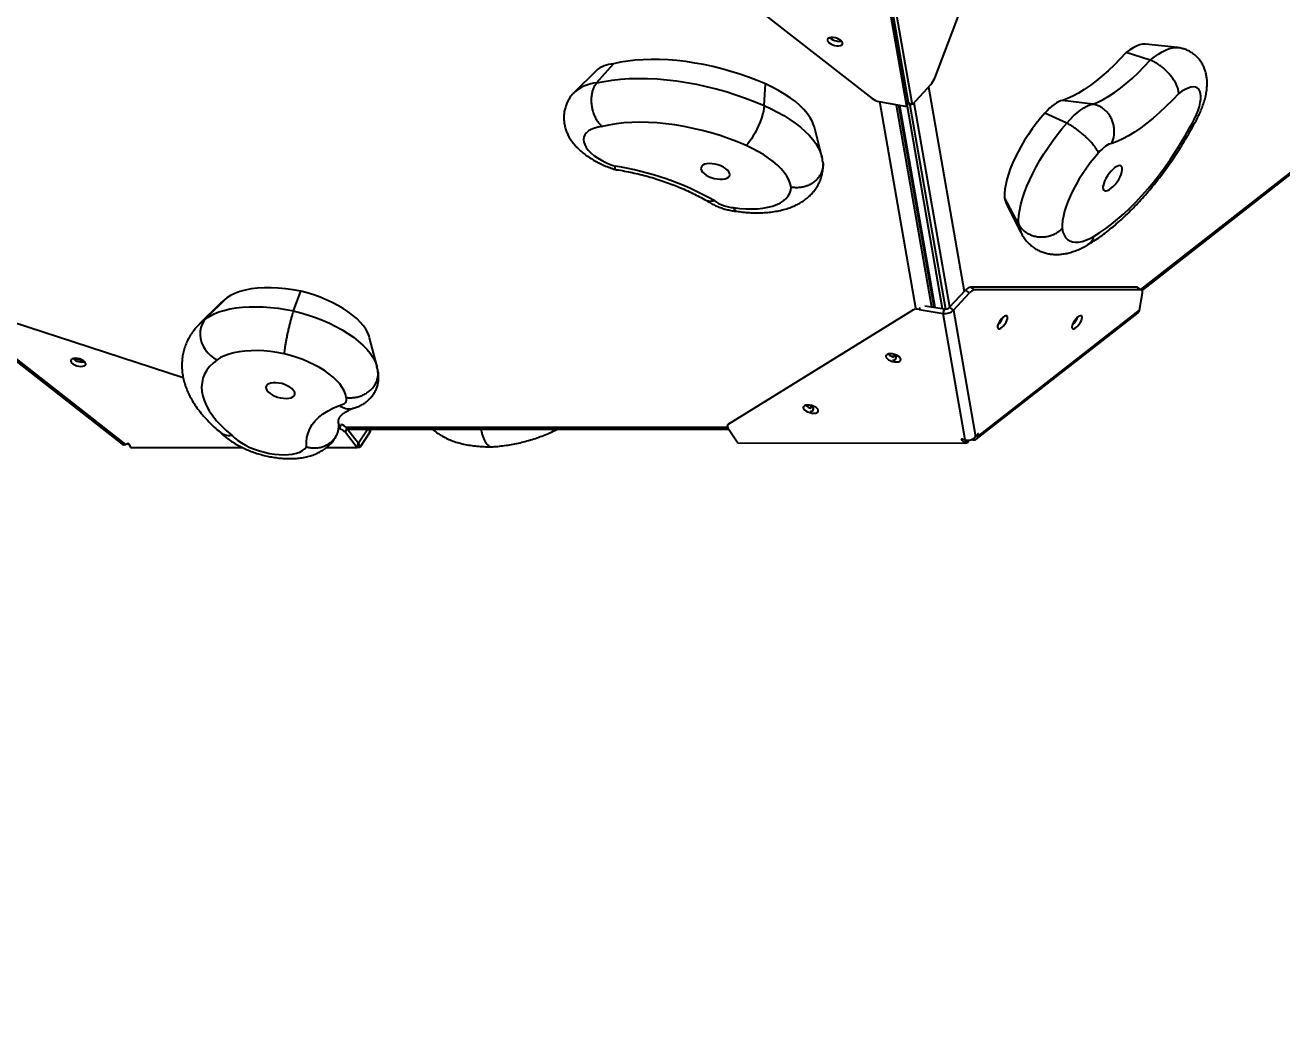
# Model space of a CAD drawing. Header units: millimetres. Extents: x -4720 to 4364, y -4819 to 4363.
# Drawn here: x 963 to 1690, y -916 to -344 of the extents above; entities that cross this region are included whole.
import ezdxf

# ---------------------------------------------------------------- set-up
doc = ezdxf.new("R2010")
doc.units = ezdxf.units.MM
for name, color, linetype in [('DIKOM_ОБЪЕКТ', 7, 'Continuous'), ('DIKOM_РАЗМЕР_ЗОНА', 7, 'Continuous'), ('DIKOM_РАЗМЕР_ОБЪЕКТА', 7, 'Continuous')]:
    doc.layers.add(name, color=color, linetype=linetype)
doc.styles.add('style1', font='arial.ttf', dxfattribs={"width": 0.8})
doc.dimstyles.new('1-50', dxfattribs={"dimtxt": 300, "dimasz": 200, "dimexe": 100, "dimexo": 0, "dimgap": 100, "dimtad": 1, "dimdec": 0, "dimtxsty": 'style1', "dimcen": 0, "dimclrd": 7, "dimclre": 7, "dimadec": 1, "dimazin": 2, "dimtfac": 1, "dimtdec": 0, "dimtmove": 0, "dimatfit": 3, "dimfxl": 0, "dimlwd": 25, "dimlwe": 18, "dimarcsym": 0})

# ---------------------------------------------------------------- blocks, each defined once
blk = doc.blocks.new('*D9')
at = {"layer": 'Defpoints', "color": 0, "transparency": 16777216}
for p in [(-2136.5, 115.24), (2863.5, 115.24), (2863.5, -2539.25)]:
    blk.add_point(p, dxfattribs=at)
at = {"layer": 'DIKOM_РАЗМЕР_ОБЪЕКТА', "color": 7, "lineweight": 18, "transparency": 16777216}
for p, q in [((-2136.5, 115.24), (-2136.5, -2639.25)), ((2863.5, 115.24), (2863.5, -2639.25))]:
    blk.add_line(p, q, dxfattribs=at)
at = {"layer": 'DIKOM_РАЗМЕР_ОБЪЕКТА', "color": 7, "lineweight": 25, "transparency": 16777216}
blk.add_line((-1936.5, -2539.25), (2663.5, -2539.25), dxfattribs=at)
at = {"layer": 'DIKOM_РАЗМЕР_ОБЪЕКТА', "color": 7, "transparency": 16777216}
for points in [[(-1936.5, -2505.92), (-1936.5, -2572.58), (-2136.5, -2539.25)], [(2663.5, -2505.92), (2663.5, -2572.58), (2863.5, -2539.25)]]:
    blk.add_solid(points, dxfattribs=at)
at = {"layer": 'DIKOM_РАЗМЕР_ОБЪЕКТА', "color": 0, "transparency": 16777216, "insert": (363.5, -2286.08), "char_height": 300, "attachment_point": 5, "style": 'style1'}
blk.add_mtext('{\\fArial|b0|i0|c204|p34;5000}', dxfattribs=at)
blk = doc.blocks.new('*D11')
at = {"layer": 'Defpoints', "color": 0, "transparency": 16777216}
for p in [(4363.5, 125.31), (-3636.5, 115.24), (4363.5, -4719.28)]:
    blk.add_point(p, dxfattribs=at)
at = {"layer": 'DIKOM_РАЗМЕР_ЗОНА', "color": 7, "lineweight": 18, "transparency": 16777216}
for p, q in [((4363.5, 125.31), (4363.5, -4819.28)), ((-3636.5, 115.24), (-3636.5, -4819.28))]:
    blk.add_line(p, q, dxfattribs=at)
at = {"layer": 'DIKOM_РАЗМЕР_ЗОНА', "color": 7, "lineweight": 25, "transparency": 16777216}
blk.add_line((-3436.5, -4719.28), (4163.5, -4719.28), dxfattribs=at)
at = {"layer": 'DIKOM_РАЗМЕР_ЗОНА', "color": 7, "transparency": 16777216}
for points in [[(-3436.5, -4685.94), (-3436.5, -4752.61), (-3636.5, -4719.28)], [(4163.5, -4685.94), (4163.5, -4752.61), (4363.5, -4719.28)]]:
    blk.add_solid(points, dxfattribs=at)
at = {"layer": 'DIKOM_РАЗМЕР_ЗОНА', "color": 0, "transparency": 16777216, "insert": (363.5, -4466.1), "char_height": 300, "attachment_point": 5, "style": 'style1'}
blk.add_mtext('8000', dxfattribs=at)

msp = doc.modelspace()

# ---------------------------------------------------------------- linework, layer by layer
at = {"layer": 'DIKOM_ОБЪЕКТ'}
for p, q in [((1489.38, -374.64), (1555.34, -201.35)), ((1316.22, -279.36), (1453.18, -386.45)), ((1473.3, -391.11), (1460.48, -317.62)), ((1474, -388.56), (1461.19, -315.06)), ((1461.28, -315.03), (1474.1, -388.52)), ((1463.56, -316.61), (1476.38, -390.1)), ((1629.97, -356.94), (1611.53, -354.89)), ((1614.2, -364.21), (1600.29, -359.78)), ((1293.33, -370.35), (1280.91, -382.65)), ((1293.66, -377.4), (1303.48, -366.29)), ((1390.69, -390.46), (1391.41, -377.97)), ((1487.07, -378.34), (1476.38, -390.1)), ((1608.76, -496.99), (1762.99, -376.39)), ((1609.45, -497.5), (1762.67, -377.68)), ((1485.87, -379.66), (1506.53, -498.19)), ((1457.11, -388.11), (1473.3, -391.11)), ((1478.37, -507.7), (1457.53, -388.19)), ((1467.11, -389.96), (1487.51, -506.98)), ((1489.09, -507.25), (1468.7, -390.26)), ((1489.64, -507.34), (1469.24, -390.36)), ((1474, -388.56), (1473.3, -391.11)), ((1473.36, -390.87), (1493.79, -508.04)), ((1476.38, -390.1), (1474.1, -388.52)), ((1474.79, -389.01), (1495.59, -508.29)), ((1498.08, -507.22), (1477.45, -388.92)), ((1580.89, -389.69), (1563.3, -387.58)), ((1565.85, -400.74), (1553.15, -394.96)), ((1424.01, -419.91), (1419.7, -402.97)), ((1423.98, -419.81), (1424.01, -419.91)), ((1538.04, -459.32), (1529.85, -443.69)), ((1531.12, -447.88), (1539.54, -464.41)), ((1067.37, -513.83), (1079.43, -501.83)), ((1118.12, -509.35), (1122.28, -497.98)), ((1498.03, -507.27), (1507.26, -497.4)), ((1500.31, -508.85), (1509.55, -498.98)), ((1509.55, -498.98), (1507.26, -497.4)), ((1606.52, -495.64), (1510.05, -495.65)), ((1510.05, -495.65), (1512.33, -497.23)), ((1608.8, -497.22), (1512.33, -497.23)), ((1608.8, -497.22), (1606.52, -495.64)), ((1609.29, -497.36), (1607.01, -495.78)), ((1607.98, -508.84), (1609.65, -498.97)), ((1076.12, -504.62), (1063.71, -516.92)), ((1476.72, -508.84), (1369.97, -575.02)), ((1476.72, -508.84), (1476.91, -508.16)), ((1480.75, -507.42), (1480.45, -508.47)), ((1480.45, -508.47), (1494.33, -510.8)), ((1483.76, -506.35), (1495.04, -508.25)), ((1494.33, -510.8), (1495.04, -508.25)), ((1500.31, -508.85), (1498.03, -507.27)), ((1500.31, -508.85), (1513.09, -582.13)), ((1514.27, -582.12), (1607.98, -508.84)), ((924.89, -513.01), (1018.83, -586.47)), ((927.17, -513.39), (1020.88, -586.67)), ((1054.3, -548.07), (941.94, -511.43)), ((1507.11, -584.07), (1494.33, -510.8)), ((1513.18, -583.88), (1607.12, -510.41)), ((1063.71, -516.92), (1063.8, -516.82)), ((1166.53, -541.8), (1162.22, -524.86)), ((1370.16, -574.35), (1369.97, -575.02)), ((1144.88, -577.61), (1144.28, -577.42)), ((1144.88, -577.61), (1145.58, -575.07)), ((1148.9, -577.1), (1148.2, -579.65)), ((1148.2, -579.65), (1155.08, -588.42)), ((1148.52, -576.7), (1369.42, -576.7)), ((1148.9, -577.1), (1155.79, -585.86)), ((1149.41, -577.74), (1370.07, -577.74)), ((1161.25, -577.74), (1155.83, -585.86)), ((1162.39, -579.65), (1156.54, -588.42)), ((1162.39, -579.65), (1161.87, -577.74)), ((1162.68, -578.4), (1162.5, -577.74)), ((1369.51, -575.14), (1369.33, -575.81)), ((1369.61, -577.06), (1375.47, -585.82)), ((1513.09, -582.13), (1514.08, -580.88)), ((1513.51, -581.59), (1514.27, -582.12)), ((1514.66, -580.88), (1514.27, -582.12)), ((1514.31, -580.63), (1514.66, -580.88)), ((1020.88, -586.67), (1021.83, -586.25)), ((1023.06, -586.65), (1023.75, -588.43)), ((1023.75, -588.43), (1088.48, -588.42)), ((1137.29, -588.42), (1155.08, -588.42)), ((1155.08, -588.42), (1155.79, -585.86)), ((1156.54, -588.42), (1155.08, -588.42)), ((1155.83, -585.86), (1155.79, -585.86)), ((1155.83, -585.86), (1156.54, -588.42)), ((1375.47, -585.82), (1506.8, -585.84)), ((1505.03, -583.6), (1504.9, -584.06)), ((1506.8, -585.84), (1504.9, -584.06)), ((1505.55, -583.66), (1507.11, -584.07)), ((1507.28, -584.09), (1506.8, -585.84)), ((1508.26, -585.84), (1506.8, -585.84)), ((1507.79, -584.14), (1508.26, -585.84)), ((1508.87, -584.24), (1508.26, -585.84)), ((1511.13, -584.07), (1510.64, -583.86)), ((1511.02, -583.68), (1511.13, -584.07))]:
    msp.add_line(p, q, dxfattribs=at)
at = {"layer": 'DIKOM_ОБЪЕКТ', "flags": 128}
for points in [[(1431.8, -351.34), (1430.56, -351.14), (1429.42, -351.14), (1428.46, -351.33), (1427.76, -351.7), (1427.38, -352.2), (1427.34, -352.82), (1427.66, -353.48), (1428.31, -354.15), (1429.23, -354.76), (1430.35, -355.27), (1431.57, -355.64), (1432.81, -355.83), (1433.95, -355.83), (1434.92, -355.64), (1435.62, -355.28), (1436, -354.77), (1436.03, -354.16), (1435.71, -353.49), (1435.07, -352.82), (1434.15, -352.21), (1433.03, -351.7), (1431.8, -351.34)], [(1611.53, -354.89), (1611.13, -354.86), (1609.63, -354.95), (1607.99, -355.34), (1606.21, -356.03), (1604.32, -357), (1602.34, -358.26), (1600.29, -359.78)], [(1391.41, -377.97), (1386.57, -375.93), (1381.61, -374.03), (1376.55, -372.27), (1371.41, -370.66), (1366.22, -369.21), (1360.99, -367.91), (1355.74, -366.79), (1350.51, -365.84), (1345.31, -365.06), (1340.16, -364.46), (1335.09, -364.05), (1330.12, -363.82), (1325.27, -363.77), (1320.55, -363.91), (1316, -364.23), (1311.62, -364.74), (1307.44, -365.43), (1303.48, -366.29)], [(1600.29, -359.78), (1596.8, -363.5), (1593.29, -367.03), (1589.76, -370.35), (1586.25, -373.44), (1582.76, -376.28), (1579.32, -378.87), (1575.93, -381.19), (1572.62, -383.23), (1569.41, -384.98), (1566.29, -386.43), (1563.3, -387.58)], [(1614.2, -364.21), (1616.59, -362.32), (1618.92, -360.7), (1621.19, -359.34), (1623.35, -358.27), (1625.4, -357.51), (1627.32, -357.05), (1629.07, -356.89), (1629.94, -356.94)], [(1580.89, -389.69), (1583.87, -388.5), (1586.98, -386.97), (1590.2, -385.12), (1593.51, -382.96), (1596.9, -380.49), (1600.33, -377.74), (1603.8, -374.72), (1607.28, -371.44), (1610.75, -367.93), (1614.2, -364.21)], [(1293.66, -377.4), (1298.05, -376.47), (1302.68, -375.73), (1307.52, -375.19), (1312.55, -374.85), (1317.76, -374.72), (1323.12, -374.78), (1328.61, -375.05), (1334.21, -375.52), (1339.88, -376.19), (1345.62, -377.06), (1351.39, -378.11), (1357.16, -379.36), (1362.93, -380.79), (1368.65, -382.4), (1374.31, -384.18), (1379.89, -386.12), (1385.35, -388.22), (1390.69, -390.46)], [(1419.7, -402.97), (1419.5, -402.26), (1418.61, -399.94), (1417.34, -397.58), (1415.7, -395.21), (1413.7, -392.84), (1411.36, -390.5), (1408.7, -388.2), (1405.74, -385.96), (1402.51, -383.8), (1399.02, -381.74), (1395.31, -379.79), (1391.41, -377.97)], [(1630.67, -383.51), (1627, -387.4), (1623.3, -391.08), (1619.6, -394.53), (1615.92, -397.75), (1612.26, -400.71), (1608.65, -403.4), (1605.1, -405.8), (1601.63, -407.92), (1598.26, -409.73), (1595, -411.24), (1591.86, -412.42)], [(1636.99, -403.31), (1638.49, -400.77), (1639.82, -398.23), (1640.97, -395.73), (1641.93, -393.3), (1642.67, -390.97), (1643.19, -388.79), (1643.47, -386.79), (1643.52, -384.98), (1643.33, -383.41), (1642.91, -382.1), (1642.27, -381.05), (1641.4, -380.3), (1640.33, -379.85), (1639.07, -379.71), (1637.64, -379.87), (1636.06, -380.34), (1634.36, -381.12), (1632.55, -382.18), (1630.67, -383.51)], [(1390.69, -390.46), (1390.52, -392), (1390.19, -393.76), (1389.7, -395.68), (1389.06, -397.74), (1388.3, -399.86), (1387.42, -402.01), (1386.46, -404.14), (1385.42, -406.18), (1384.35, -408.09), (1383.26, -409.82), (1382.18, -411.34), (1381.14, -412.6), (1380.15, -413.58)], [(1390.69, -390.46), (1394.66, -392.3), (1398.46, -394.25), (1402.08, -396.3), (1405.49, -398.45), (1408.67, -400.67), (1411.6, -402.96), (1414.27, -405.3), (1416.65, -407.67), (1418.74, -410.07), (1420.52, -412.47), (1421.99, -414.87), (1423.12, -417.25), (1423.93, -419.6), (1423.98, -419.81)], [(1563.3, -387.58), (1562.25, -387.8), (1561.09, -388.24), (1559.85, -388.9), (1558.55, -389.77), (1557.21, -390.82), (1555.84, -392.06), (1554.49, -393.44), (1553.15, -394.96)], [(1565.85, -400.74), (1567.82, -398.52), (1569.82, -396.49), (1571.83, -394.67), (1573.81, -393.11), (1575.73, -391.81), (1577.57, -390.79), (1579.3, -390.09), (1580.89, -389.69)], [(1380.15, -413.58), (1375.29, -411.54), (1370.29, -409.65), (1365.19, -407.9), (1360.02, -406.32), (1354.78, -404.9), (1349.52, -403.66), (1344.25, -402.6), (1339, -401.72), (1333.8, -401.04), (1328.67, -400.55), (1323.64, -400.25), (1318.73, -400.15), (1313.96, -400.25), (1309.35, -400.55), (1304.94, -401.04), (1300.74, -401.73), (1296.76, -402.6)], [(1553.15, -394.96), (1550.66, -397.85), (1548.22, -400.88), (1545.87, -404.03), (1543.61, -407.26), (1541.48, -410.57), (1539.48, -413.91), (1537.64, -417.27), (1535.96, -420.61), (1534.46, -423.91), (1533.16, -427.14), (1532.06, -430.27), (1531.17, -433.29), (1530.5, -436.16), (1530.06, -438.87), (1529.84, -441.38), (1529.85, -443.69)], [(1296.76, -402.6), (1294.45, -402.98), (1292.36, -403.54), (1290.53, -404.28), (1289, -405.17), (1287.77, -406.22), (1286.87, -407.4), (1286.32, -408.7), (1286.11, -410.1), (1286.26, -411.58), (1286.76, -413.1), (1287.61, -414.67), (1288.79, -416.24), (1290.28, -417.79), (1292.06, -419.31), (1294.11, -420.77), (1296.39, -422.15), (1298.88, -423.42), (1301.53, -424.58), (1304.3, -425.59)], [(1538.04, -459.32), (1538, -456.73), (1538.2, -453.92), (1538.65, -450.9), (1539.34, -447.7), (1540.26, -444.33), (1541.42, -440.83), (1542.79, -437.22), (1544.38, -433.52), (1546.16, -429.76), (1548.13, -425.96), (1550.28, -422.17), (1552.58, -418.39), (1555.02, -414.66), (1557.59, -411), (1560.26, -407.45), (1563.02, -404.02), (1565.85, -400.74)], [(1581.69, -466.1), (1585, -464.06), (1588.39, -461.73), (1591.83, -459.13), (1595.32, -456.28), (1598.84, -453.18), (1602.36, -449.85), (1605.87, -446.31), (1609.37, -442.57), (1612.81, -438.66), (1616.2, -434.58), (1619.52, -430.37), (1622.75, -426.03), (1625.87, -421.6), (1628.86, -417.09), (1631.73, -412.52), (1634.44, -407.92), (1636.99, -403.31)], [(1406.2, -437.72), (1405.73, -435.65), (1404.9, -433.54), (1403.74, -431.39), (1402.24, -429.24), (1400.42, -427.09), (1398.29, -424.96), (1395.87, -422.88), (1393.18, -420.84), (1390.24, -418.88), (1387.07, -417.01), (1383.7, -415.24), (1380.15, -413.58)], [(1591.86, -412.42), (1591.08, -412.55), (1590.22, -412.86), (1589.29, -413.34), (1588.31, -413.98), (1587.29, -414.78), (1586.26, -415.72), (1585.23, -416.77), (1584.23, -417.93)], [(1584.23, -417.93), (1581.83, -420.7), (1579.5, -423.61), (1577.25, -426.63), (1575.11, -429.75), (1573.1, -432.93), (1571.23, -436.14), (1569.52, -439.35), (1567.99, -442.54), (1566.65, -445.67), (1565.51, -448.72), (1564.58, -451.65), (1563.88, -454.45), (1563.41, -457.08), (1563.17, -459.51), (1563.17, -461.74)], [(1354.02, -427.15), (1354.32, -428.04), (1354.94, -428.96), (1355.86, -429.86), (1357.06, -430.71), (1358.47, -431.48), (1360.04, -432.13), (1361.71, -432.64), (1363.41, -432.98), (1365.06, -433.15), (1366.6, -433.13), (1367.98, -432.92), (1369.12, -432.54), (1369.99, -432), (1370.54, -431.32), (1370.77, -430.54), (1370.64, -429.67), (1370.19, -428.76), (1369.41, -427.84), (1368.34, -426.96), (1367.03, -426.15), (1365.53, -425.43), (1363.9, -424.85), (1362.21, -424.42), (1360.53, -424.17), (1358.92, -424.09), (1357.46, -424.21), (1356.19, -424.5), (1355.18, -424.96), (1354.47, -425.58), (1354.08, -426.31), (1354.02, -427.15)], [(1597.99, -426.74), (1597.75, -425.97), (1597.29, -425.47), (1596.63, -425.26), (1595.79, -425.35), (1594.82, -425.74), (1593.75, -426.41), (1592.63, -427.33), (1591.5, -428.47), (1590.4, -429.78), (1589.39, -431.2), (1588.5, -432.68), (1587.78, -434.15), (1587.24, -435.57), (1586.92, -436.86), (1586.82, -437.97), (1586.95, -438.87), (1587.31, -439.5), (1587.87, -439.86), (1588.62, -439.92), (1589.53, -439.67), (1590.56, -439.14), (1591.66, -438.34), (1592.79, -437.31), (1593.91, -436.08), (1594.97, -434.71), (1595.92, -433.25), (1596.73, -431.76), (1597.37, -430.31), (1597.8, -428.96), (1598.01, -427.75), (1597.99, -426.74)], [(1372.98, -449.57), (1376.59, -450.01), (1380.13, -450.26), (1383.55, -450.33), (1386.83, -450.2), (1389.93, -449.88), (1392.83, -449.37), (1395.51, -448.69), (1397.92, -447.82), (1400.06, -446.79), (1401.91, -445.61), (1403.44, -444.27), (1404.64, -442.8), (1405.51, -441.21), (1406.03, -439.51), (1406.2, -437.72)], [(1563.17, -461.74), (1563.6, -463.71), (1564.27, -465.41), (1565.16, -466.83), (1566.27, -467.97), (1567.6, -468.81), (1569.12, -469.34), (1570.83, -469.57), (1572.72, -469.49), (1574.76, -469.09), (1576.95, -468.39), (1579.26, -467.39), (1581.69, -466.1)], [(1079.43, -501.83), (1077.12, -503.68), (1076.12, -504.62)], [(1122.28, -497.98), (1117.9, -497.17), (1113.56, -496.57), (1109.3, -496.16), (1105.14, -495.97), (1101.12, -495.99), (1097.28, -496.22), (1093.64, -496.67), (1090.23, -497.31), (1087.08, -498.16), (1084.22, -499.2), (1081.66, -500.43), (1079.43, -501.83)], [(1162.22, -524.86), (1162, -524.08), (1161.19, -522.05), (1160.05, -519.98), (1158.58, -517.91), (1156.81, -515.84), (1154.73, -513.8), (1152.37, -511.79), (1149.76, -509.84), (1146.9, -507.96), (1143.82, -506.17), (1140.55, -504.48), (1137.11, -502.9), (1133.54, -501.46), (1129.85, -500.15), (1126.09, -498.99), (1122.28, -497.98)], [(1609.65, -498.97), (1609.69, -498.59), (1609.69, -498.24), (1609.65, -497.94), (1609.56, -497.68), (1609.43, -497.48), (1609.26, -497.34), (1609.04, -497.25), (1608.8, -497.22)], [(1067.37, -513.83), (1069.61, -512.39), (1072.14, -511.11), (1074.93, -509.98), (1077.99, -509.03), (1081.29, -508.24), (1084.8, -507.64), (1088.51, -507.21), (1092.4, -506.97), (1096.45, -506.91), (1100.62, -507.03), (1104.9, -507.34), (1109.26, -507.83), (1113.68, -508.51), (1118.12, -509.35)], [(1118.12, -509.35), (1122.44, -510.47), (1126.72, -511.76), (1130.91, -513.21), (1135, -514.8), (1138.94, -516.54), (1142.72, -518.41), (1146.31, -520.39), (1149.68, -522.47), (1152.8, -524.63), (1155.66, -526.87), (1158.23, -529.15), (1160.5, -531.48), (1162.45, -533.82), (1164.06, -536.17), (1165.33, -538.5), (1166.24, -540.81), (1166.51, -541.74)], [(1063.8, -516.82), (1064.83, -515.87), (1067.37, -513.83)], [(1067.37, -513.83), (1066.13, -515.32), (1065.15, -517.05), (1064.47, -518.97), (1064.11, -521.04), (1064.06, -523.19), (1064.34, -525.39), (1064.93, -527.58), (1065.83, -529.71), (1067, -531.72), (1068.43, -533.57), (1070.07, -535.2), (1071.89, -536.59), (1073.85, -537.7)], [(1525.91, -519.42), (1526.29, -519.73), (1526.87, -519.73), (1527.59, -519.42), (1528.4, -518.84), (1529.23, -518.01), (1530.01, -517.02), (1530.69, -515.95), (1531.21, -514.87), (1531.52, -513.88), (1531.6, -513.05), (1531.44, -512.46), (1531.06, -512.15), (1530.48, -512.15), (1529.76, -512.46), (1528.95, -513.04), (1528.12, -513.86), (1527.34, -514.86), (1526.66, -515.93), (1526.14, -517.01), (1525.83, -518), (1525.75, -518.83), (1525.91, -519.42)], [(1528.29, -514.59), (1528.68, -513.7), (1528.88, -513.11)], [(1569.02, -519.42), (1569.4, -519.72), (1569.97, -519.73), (1570.7, -519.42), (1571.5, -518.83), (1572.34, -518.01), (1573.12, -517.02), (1573.8, -515.94), (1574.32, -514.86), (1574.63, -513.87), (1574.7, -513.05), (1574.55, -512.46), (1574.17, -512.15), (1573.59, -512.15), (1572.87, -512.45), (1572.06, -513.04), (1571.23, -513.86), (1570.44, -514.85), (1569.77, -515.93), (1569.25, -517.01), (1568.94, -518), (1568.86, -518.82), (1569.02, -519.42)], [(1571.39, -514.59), (1571.79, -513.7), (1571.99, -513.1)], [(989.35, -537.55), (989.11, -538.1), (989.22, -538.74), (989.67, -539.41), (990.44, -540.07), (991.44, -540.64), (992.62, -541.1), (993.86, -541.4), (995.07, -541.51), (996.15, -541.44), (997.02, -541.18), (997.6, -540.75), (997.84, -540.19), (997.73, -539.55), (997.28, -538.88), (996.52, -538.23), (995.51, -537.65), (994.33, -537.2), (993.09, -536.9), (991.88, -536.78), (990.8, -536.86), (989.93, -537.12), (989.35, -537.55)], [(1073.85, -537.7), (1071.54, -539.56), (1069.56, -541.57), (1067.92, -543.72), (1066.64, -545.99), (1065.72, -548.37), (1065.15, -550.86), (1064.95, -553.43), (1065.12, -556.09), (1065.65, -558.81), (1066.54, -561.58), (1067.79, -564.39), (1069.39, -567.23), (1071.34, -570.08), (1073.62, -572.93), (1076.22, -575.76), (1079.14, -578.57), (1082.35, -581.33)], [(1112.74, -534.16), (1108.76, -533.43), (1104.82, -532.89), (1100.95, -532.53), (1097.18, -532.36), (1093.53, -532.38), (1090.04, -532.6), (1086.74, -533), (1083.65, -533.59), (1080.79, -534.36), (1078.19, -535.31), (1075.87, -536.43), (1073.85, -537.7)], [(1148.69, -559.45), (1148.25, -557.54), (1147.46, -555.59), (1146.33, -553.61), (1144.87, -551.62), (1143.09, -549.64), (1141.02, -547.69), (1138.66, -545.79), (1136.05, -543.95), (1133.19, -542.19), (1130.13, -540.53), (1126.89, -538.98), (1123.5, -537.55), (1119.99, -536.27), (1116.39, -535.14), (1112.74, -534.16)], [(1469.66, -536.83), (1469.14, -536.16), (1468.32, -535.52), (1467.27, -534.96), (1466.08, -534.53), (1464.83, -534.27), (1463.64, -534.19), (1462.59, -534.3), (1461.78, -534.6), (1461.27, -535.06), (1461.09, -535.63), (1461.27, -536.28), (1461.79, -536.96), (1462.61, -537.6), (1463.66, -538.15), (1464.85, -538.58), (1466.1, -538.84), (1467.29, -538.92), (1468.34, -538.81), (1469.15, -538.51), (1469.66, -538.06), (1469.84, -537.48), (1469.66, -536.83)], [(1465.03, -537.9), (1465.69, -537.79), (1466.47, -537.47), (1466.95, -537), (1467.09, -536.42), (1466.87, -535.76), (1466.32, -535.09), (1465.47, -534.46), (1465.29, -534.35)], [(1110.63, -559.66), (1112.32, -559.92), (1113.93, -560), (1115.4, -559.9), (1116.68, -559.61), (1117.7, -559.16), (1118.43, -558.55), (1118.84, -557.82), (1118.91, -556.99), (1118.63, -556.1), (1118.03, -555.18), (1117.11, -554.28), (1115.93, -553.42), (1114.53, -552.65), (1112.96, -551.99), (1111.3, -551.48), (1109.6, -551.12), (1107.95, -550.95), (1106.39, -550.96), (1105.01, -551.16), (1103.86, -551.53), (1102.98, -552.06), (1102.4, -552.73), (1102.16, -553.52), (1102.27, -554.38), (1102.71, -555.29), (1103.47, -556.21), (1104.53, -557.09), (1105.83, -557.91), (1107.32, -558.63), (1108.94, -559.22), (1110.63, -559.66)], [(1144.67, -564.1), (1145.79, -563.81), (1146.76, -563.42), (1147.57, -562.94), (1148.19, -562.37), (1148.62, -561.73), (1148.85, -561.02), (1148.87, -560.25), (1148.69, -559.45)], [(1125.72, -588.1), (1125.62, -585.33), (1125.9, -582.64), (1126.56, -580.05), (1127.59, -577.56), (1128.99, -575.2), (1130.76, -572.96), (1132.87, -570.87), (1135.34, -568.93), (1138.13, -567.15), (1141.25, -565.54), (1144.67, -564.1)], [(1421.82, -566.49), (1421.3, -565.82), (1420.48, -565.18), (1419.43, -564.62), (1418.23, -564.19), (1416.99, -563.93), (1415.8, -563.85), (1414.75, -563.97), (1413.94, -564.26), (1413.42, -564.72), (1413.25, -565.29), (1413.43, -565.94), (1413.95, -566.62), (1414.77, -567.26), (1415.82, -567.81), (1417.01, -568.24), (1418.26, -568.5), (1419.45, -568.58), (1420.49, -568.47), (1421.31, -568.17), (1421.82, -567.72), (1422, -567.14), (1421.82, -566.49)], [(1417.19, -567.56), (1417.85, -567.45), (1418.63, -567.14), (1419.11, -566.67), (1419.25, -566.08), (1419.03, -565.43), (1418.48, -564.76), (1417.63, -564.12), (1417.43, -564)], [(1082.35, -581.33), (1083.95, -582.87), (1085.84, -584.37), (1087.98, -585.8), (1090.35, -587.14), (1092.9, -588.37), (1095.6, -589.47), (1098.41, -590.43), (1101.29, -591.23), (1104.19, -591.87), (1107.08, -592.32), (1109.9, -592.58), (1112.62, -592.65), (1115.2, -592.54), (1117.59, -592.23), (1119.77, -591.74), (1121.7, -591.07), (1123.35, -590.23), (1124.69, -589.24), (1125.72, -588.1)]]:
    msp.add_lwpolyline(points, dxfattribs=at)
at = {"layer": 'DIKOM_ОБЪЕКТ'}
for centre, radius, start, end in [((1433.63, -345.87), 7.34, 227.38687, 259.42342), ((1433.98, -346.5), 6.8, 255.48468, 282.19457), ((1433.63, -352.04), 1.41, 296.50163, 332.81761), ((1304.42, -383.37), 17.11, 93.15869, 130.4439), ((1295.41, -399.8), 22.47, 94.47996, 130.05832), ((1478.04, -370.12), 12.21, 317.64656, 338.22279), ((1458.67, -378.92), 9.32, 233.89685, 260.32962), ((1279.06, -590.97), 167.3, 60.40015, 81.32275), ((1542.74, -442.1), 12.98, 187.04025, 206.45567), ((1374.86, -426.64), 23.01, 235.09853, 265.30389), ((1553.71, -457.45), 15.79, 186.81932, 205.95617), ((1573.3, -463.73), 8.72, 301.30633, 344.24286), ((1511, -500.25), 4.7, 101.69903, 142.69809), ((1513.28, -501.83), 4.7, 101.69903, 142.69809), ((1606.55, -496.48), 0.834, 56.09778, 92.12063), ((1479.13, -514.05), 5.74, 76.60429, 114.80313), ((1495.47, -504.15), 6.74, 260.27995, 315.84755), ((1495.61, -504.92), 3.37, 260.28173, 315.84748), ((1605.57, -508.54), 2.43, 309.55215, 352.84344), ((1519.36, -509.5), 10.29, 310.34003, 340.3174), ((1562.47, -509.49), 10.29, 310.34746, 340.3107), ((995.7, -531.13), 7.82, 227.85199, 281.13595), ((996.57, -528.84), 9.09, 241.0271, 266.4759), ((1467.24, -529.2), 7.04, 226.97816, 256.85505), ((1464.86, -530.84), 4.77, 263.42528, 290.56337), ((1419.29, -559.05), 6.82, 226.56667, 256.64541), ((1417.02, -560.52), 4.76, 263.57572, 290.58123), ((1142.96, -584.45), 7.1, 42.55803, 74.37568), ((1143.67, -581.9), 7.1, 42.55999, 74.37464), ((1161.2, -578.72), 1.52, 322.12444, 11.93033), ((1370.62, -576.19), 1.33, 119.01411, 220.96534)]:
    msp.add_arc(centre, radius, start, end, dxfattribs=at)
for centre, major_axis, ratio, start_param, end_param in [((1514.15, -581.28), (0.5, 0.788), 0.310568, 5.430712, 7.525107), ((1022.35, -586.65), (0.732, -0.173), 0.587537, 0.38152, 2.475915), ((1505.62, -584.06), (0.863, -0.315), 0.394232, 1.794154, 3.888549)]:
    msp.add_ellipse(centre, major_axis=major_axis, ratio=ratio, start_param=start_param, end_param=end_param, dxfattribs=at)
for points, knots in [([(1638.58, -402.93), (1638.73, -402.68), (1639.48, -401.48), (1640.72, -399.27), (1642.23, -396.31), (1643.59, -393.29), (1644.77, -390.23), (1645.76, -387.09), (1646.54, -383.88), (1647.01, -380.75), (1647.17, -377.81), (1647.06, -375.14), (1646.7, -372.64), (1646.09, -370.29), (1645.25, -368.07), (1644.17, -366), (1642.87, -364.09), (1641.3, -362.3), (1639.48, -360.69), (1637.44, -359.33), (1635.29, -358.26), (1633.05, -357.5), (1631.25, -357.08), (1630.2, -356.99), (1629.91, -356.97)], [0, 0, 0, 0, 0.013913, 0.067629, 0.12182, 0.176842, 0.233088, 0.291031, 0.351175, 0.413728, 0.467399, 0.517253, 0.563904, 0.608208, 0.650874, 0.692429, 0.733253, 0.773627, 0.817336, 0.860033, 0.901921, 0.943259, 0.984396, 1, 1, 1, 1]), ([(1630.67, -383.51), (1630.67, -383.51), (1630.68, -382.97), (1630.57, -381.81), (1630.06, -379.96), (1629.21, -378), (1628.11, -376.05), (1626.74, -374.07), (1625.18, -372.16), (1623.45, -370.33), (1621.62, -368.65), (1619.71, -367.15), (1617.81, -365.89), (1615.93, -364.86), (1614.78, -364.43), (1614.2, -364.21)], [0, 0, 0, 0, 0.0013709, 0.0879572, 0.1772346, 0.2591299, 0.3433376, 0.4244573, 0.5078765, 0.5886434, 0.6717321, 0.7526258, 0.8358774, 0.9167649, 1, 1, 1, 1]), ([(1293.66, -377.4), (1293.28, -377.89), (1292.5, -378.87), (1291.62, -380.73), (1290.96, -382.85), (1290.58, -385.15), (1290.47, -387.6), (1290.64, -390.09), (1291.09, -392.6), (1291.79, -395.01), (1292.74, -397.29), (1293.89, -399.35), (1295.23, -401.15), (1296.22, -402.15), (1296.75, -402.59), (1296.76, -402.6)], [0, 0, 0, 0, 0.081916, 0.166208, 0.248124, 0.332419, 0.41432, 0.498593, 0.580542, 0.664859, 0.746923, 0.831357, 0.913503, 0.99801, 1, 1, 1, 1]), ([(1281.01, -382.59), (1280.64, -382.95), (1279.69, -383.88), (1278.32, -385.65), (1276.96, -387.86), (1275.89, -390.27), (1275.14, -392.74), (1274.72, -395.25), (1274.61, -397.75), (1274.79, -400.23), (1275.26, -402.68), (1276, -405.07), (1277.01, -407.42), (1278.29, -409.72), (1279.86, -411.97), (1281.72, -414.18), (1283.87, -416.33), (1286.32, -418.38), (1289, -420.32), (1291.88, -422.1), (1294.89, -423.72), (1298.03, -425.17), (1301.19, -426.43), (1303.34, -427.13), (1304.38, -427.47)], [0, 0, 0, 0, 0.026088, 0.066706, 0.111059, 0.154251, 0.196466, 0.238017, 0.279142, 0.320151, 0.361391, 0.403242, 0.446132, 0.490522, 0.536869, 0.585492, 0.636381, 0.689015, 0.742442, 0.795617, 0.848189, 0.900125, 0.95154, 1, 1, 1, 1]), ([(1591.86, -412.42), (1591.87, -412.4), (1592.22, -411.68), (1592.81, -410.16), (1593.32, -407.75), (1593.45, -405.24), (1593.22, -402.74), (1592.62, -400.26), (1591.68, -397.93), (1590.41, -395.76), (1588.88, -393.86), (1587.1, -392.24), (1585.15, -390.99), (1583.06, -390.08), (1581.62, -389.82), (1580.89, -389.69)], [0, 0, 0, 0, 0.001892, 0.08427, 0.169031, 0.251089, 0.335511, 0.417424, 0.501703, 0.583552, 0.667769, 0.74964, 0.833885, 0.915754, 1, 1, 1, 1]), ([(1584.23, -417.93), (1584.22, -417.92), (1584.09, -417.56), (1583.73, -416.75), (1582.89, -415.37), (1581.76, -413.81), (1580.38, -412.16), (1578.78, -410.43), (1577.03, -408.71), (1575.13, -407.01), (1573.19, -405.41), (1571.22, -403.93), (1569.32, -402.64), (1567.48, -401.53), (1566.4, -401), (1565.85, -400.74)], [0, 0, 0, 0, 0.002396, 0.08377, 0.167448, 0.249545, 0.334019, 0.416084, 0.500526, 0.58258, 0.667012, 0.74907, 0.833506, 0.915563, 1, 1, 1, 1]), ([(1577.83, -471.18), (1578.46, -470.8), (1580.34, -469.69), (1583.47, -467.65), (1587.18, -465.01), (1590.88, -462.14), (1594.54, -459.08), (1598.16, -455.84), (1601.75, -452.42), (1605.29, -448.85), (1608.78, -445.12), (1612.21, -441.25), (1615.58, -437.26), (1618.86, -433.15), (1622.06, -428.93), (1625.17, -424.63), (1628.17, -420.26), (1631.07, -415.82), (1633.83, -411.32), (1636.36, -407.01), (1637.89, -404.2), (1638.6, -402.9)], [0, 0, 0, 0, 0.029202, 0.08607, 0.142446, 0.198316, 0.253716, 0.308701, 0.363332, 0.417666, 0.471755, 0.525647, 0.579382, 0.633, 0.686535, 0.740017, 0.793478, 0.846945, 0.900442, 0.953996, 1, 1, 1, 1]), ([(1638.54, -402.91), (1638.53, -402.96), (1638.46, -403.17), (1637.97, -403.32), (1637.37, -403.34), (1637, -403.31), (1636.99, -403.31)], [0, 0, 0, 0, 0.1368052, 0.557262, 0.9898148, 1, 1, 1, 1]), ([(1424.63, -423.22), (1424.55, -422.61), (1424.39, -421.44), (1424.08, -420.3), (1423.93, -419.76)], [0, 0, 0, 0, 0.5249547, 1, 1, 1, 1]), ([(1304.3, -425.59), (1304.3, -425.6), (1304.24, -426.02), (1304.19, -426.72), (1304.22, -427.35), (1304.34, -427.42), (1304.39, -427.45)], [0, 0, 0, 0, 0.005624, 0.361014, 0.727448, 1, 1, 1, 1]), ([(1304.4, -427.49), (1304.66, -427.52), (1306.42, -427.78), (1309.72, -428.35), (1314.3, -429.26), (1318.89, -430.33), (1323.47, -431.53), (1328.02, -432.87), (1332.5, -434.33), (1336.91, -435.91), (1341.21, -437.61), (1345.39, -439.4), (1349.42, -441.28), (1353.28, -443.24), (1355.85, -444.65), (1357.13, -445.39), (1357.22, -445.44)], [0, 0, 0, 0, 0.013818, 0.095442, 0.177204, 0.259092, 0.34106, 0.423057, 0.505031, 0.586931, 0.66871, 0.750317, 0.831704, 0.91282, 0.993606, 1, 1, 1, 1]), ([(1374.72, -451.7), (1375.18, -451.77), (1376.97, -452.02), (1380.07, -452.33), (1384.02, -452.56), (1387.92, -452.59), (1391.77, -452.41), (1395.56, -452.02), (1399.26, -451.38), (1402.86, -450.49), (1406.19, -449.38), (1409.22, -448.07), (1411.9, -446.61), (1414.34, -444.99), (1416.53, -443.2), (1418.46, -441.26), (1420.21, -439.1), (1421.73, -436.74), (1422.97, -434.18), (1423.89, -431.55), (1424.48, -428.86), (1424.75, -426.47), (1424.73, -424.99), (1424.72, -424.41)], [0, 0, 0, 0, 0.018539, 0.072657, 0.127135, 0.182126, 0.237744, 0.294091, 0.35121, 0.409013, 0.467073, 0.518574, 0.568168, 0.615775, 0.661569, 0.705853, 0.748956, 0.795488, 0.84078, 0.885098, 0.928796, 0.972174, 1, 1, 1, 1]), ([(1424.59, -423.23), (1424.64, -423.5), (1424.82, -424.5), (1424.68, -426.26), (1424.19, -428.44), (1423.26, -430.51), (1421.94, -432.43), (1420.3, -434.13), (1418.33, -435.58), (1416.14, -436.72), (1413.75, -437.54), (1411.28, -437.99), (1408.76, -438.07), (1407.08, -437.88), (1406.23, -437.72), (1406.2, -437.72)], [0, 0, 0, 0, 0.032672, 0.121686, 0.208188, 0.297201, 0.383699, 0.472709, 0.559221, 0.648237, 0.73477, 0.823815, 0.90913, 0.996839, 1, 1, 1, 1]), ([(1356.96, -445.26), (1357.15, -445.4), (1358.11, -446.09), (1359.95, -447.18), (1362.51, -448.46), (1365.19, -449.55), (1367.93, -450.44), (1370.73, -451.12), (1373.02, -451.53), (1374.36, -451.66), (1374.76, -451.7)], [0, 0, 0, 0, 0.0379095, 0.1907564, 0.3419054, 0.4913046, 0.6393327, 0.7872473, 0.9364483, 1, 1, 1, 1]), ([(1361.7, -445.51), (1361.68, -445.51), (1361.13, -445.7), (1360.06, -445.97), (1358.66, -445.96), (1357.71, -445.76), (1357.31, -445.47), (1357.24, -445.41)], [0, 0, 0, 0, 0.007007, 0.31206, 0.625929, 0.929785, 1, 1, 1, 1]), ([(1372.98, -449.57), (1372.98, -449.59), (1373.14, -450.02), (1373.48, -450.76), (1374.06, -451.49), (1374.5, -451.64), (1374.72, -451.71)], [0, 0, 0, 0, 0.009624, 0.336302, 0.67224, 1, 1, 1, 1]), ([(1538.04, -459.32), (1538.4, -459.94), (1539.15, -461.2), (1540.73, -462.83), (1542.6, -464.22), (1544.73, -465.31), (1547.07, -466.09), (1549.53, -466.51), (1552.07, -466.58), (1554.58, -466.28), (1557.03, -465.63), (1559.3, -464.65), (1561.37, -463.37), (1562.58, -462.34), (1563.15, -461.76), (1563.17, -461.74)], [0, 0, 0, 0, 0.082084, 0.166549, 0.248633, 0.3331, 0.415182, 0.499641, 0.581734, 0.666205, 0.748317, 0.832811, 0.913769, 0.997, 1, 1, 1, 1]), ([(1539.52, -464.3), (1539.61, -464.51), (1540.06, -465.48), (1541.15, -467.18), (1542.8, -469.3), (1544.74, -471.23), (1546.86, -472.86), (1549.12, -474.21), (1551.49, -475.26), (1553.96, -476.03), (1556.49, -476.51), (1559.08, -476.72), (1561.73, -476.67), (1564.45, -476.34), (1567.27, -475.73), (1570.18, -474.83), (1573.21, -473.61), (1575.77, -472.35), (1577.32, -471.47), (1577.83, -471.18)], [0, 0, 0, 0, 0.016103, 0.073323, 0.135431, 0.195607, 0.254283, 0.312019, 0.369258, 0.426478, 0.484256, 0.543222, 0.604091, 0.667647, 0.734713, 0.805969, 0.881623, 0.960997, 1, 1, 1, 1]), ([(1118.12, -509.35), (1117.94, -509.85), (1117.59, -510.85), (1117.02, -512.73), (1116.42, -514.85), (1115.82, -517.15), (1115.23, -519.58), (1114.67, -522.04), (1114.16, -524.51), (1113.71, -526.87), (1113.33, -529.1), (1113.03, -531.07), (1112.83, -532.79), (1112.76, -533.73), (1112.74, -534.15), (1112.74, -534.16)], [0, 0, 0, 0, 0.0820847, 0.1665492, 0.248634, 0.3330997, 0.4151806, 0.4996416, 0.5817328, 0.6662022, 0.7483179, 0.83281, 0.9137681, 0.9969984, 1, 1, 1, 1]), ([(1063.85, -516.8), (1063.09, -517.57), (1061.52, -519.17), (1059.47, -521.84), (1057.66, -524.69), (1056.18, -527.65), (1055.03, -530.69), (1054.19, -533.79), (1053.66, -536.94), (1053.45, -540.13), (1053.54, -543.35), (1053.93, -546.59), (1054.63, -549.84), (1055.63, -553.12), (1056.94, -556.4), (1058.57, -559.69), (1060.51, -562.99), (1062.78, -566.27), (1065.36, -569.52), (1068.23, -572.72), (1071.39, -575.85), (1074.01, -578.21), (1075.59, -579.51), (1075.97, -579.82)], [0, 0, 0, 0, 0.045943, 0.094931, 0.142575, 0.189131, 0.234888, 0.280146, 0.325202, 0.370267, 0.415644, 0.461624, 0.508487, 0.556479, 0.605792, 0.656532, 0.708685, 0.762103, 0.81652, 0.871607, 0.927044, 0.982538, 1, 1, 1, 1]), ([(1148.69, -559.45), (1148.71, -559.46), (1149.53, -559.58), (1151.2, -559.69), (1153.69, -559.51), (1156.17, -558.96), (1158.53, -558.08), (1160.73, -556.86), (1162.67, -555.36), (1164.33, -553.61), (1165.63, -551.67), (1166.57, -549.57), (1167.08, -547.41), (1167.21, -545.52), (1167.01, -544.41), (1166.93, -543.99)], [0, 0, 0, 0, 0.002487, 0.086889, 0.173681, 0.258833, 0.346451, 0.431569, 0.519154, 0.604262, 0.691835, 0.776947, 0.864527, 0.949637, 1, 1, 1, 1]), ([(1152.09, -565.83), (1152.31, -565.78), (1153.36, -565.55), (1155.14, -564.95), (1157.36, -563.96), (1159.38, -562.76), (1161.21, -561.35), (1162.84, -559.76), (1164.25, -558), (1165.46, -556.02), (1166.42, -553.85), (1167.08, -551.54), (1167.42, -549.22), (1167.44, -546.92), (1167.27, -545.04), (1166.99, -543.96), (1166.9, -543.6)], [0, 0, 0, 0, 0.023299, 0.10943, 0.191643, 0.270967, 0.348265, 0.424191, 0.499224, 0.573709, 0.655031, 0.734369, 0.811939, 0.888117, 0.963388, 1, 1, 1, 1]), ([(1166.96, -543.99), (1166.91, -543.59), (1166.79, -542.82), (1166.58, -542.07), (1166.47, -541.7)], [0, 0, 0, 0, 0.509868, 1, 1, 1, 1]), ([(1144.24, -574.23), (1144.22, -574.11), (1144.15, -573.68), (1144.14, -573.07), (1144.21, -572.44), (1144.36, -571.91), (1144.63, -571.32), (1145.06, -570.68), (1145.68, -569.97), (1146.53, -569.17), (1147.67, -568.3), (1149.12, -567.38), (1150.78, -566.5), (1152.1, -565.95), (1152.73, -565.68)], [0, 0, 0, 0, 0.032838, 0.12284, 0.220809, 0.342251, 0.441083, 0.530031, 0.611619, 0.689013, 0.770905, 0.850285, 0.928552, 1, 1, 1, 1]), ([(1144.67, -564.1), (1144.68, -564.11), (1145.26, -564.53), (1146.47, -565.23), (1148.33, -565.89), (1150.19, -566.09), (1151.46, -566.06), (1152.06, -565.84), (1152.09, -565.83)], [0, 0, 0, 0, 0.005568, 0.247947, 0.49734, 0.738769, 0.987167, 1, 1, 1, 1]), ([(1125.72, -588.1), (1125.73, -588.11), (1126.59, -588.34), (1128.37, -588.68), (1130.99, -588.75), (1133.54, -588.42), (1135.89, -587.72), (1138.08, -586.68), (1140, -585.33), (1141.64, -583.69), (1142.92, -581.83), (1143.84, -579.78), (1144.33, -577.64), (1144.46, -575.75), (1144.25, -574.64), (1144.18, -574.24)], [0, 0, 0, 0, 0.001427, 0.091511, 0.184395, 0.269598, 0.357206, 0.441601, 0.528392, 0.612423, 0.698866, 0.78303, 0.869641, 0.953799, 1, 1, 1, 1]), ([(1075.47, -579.35), (1075.61, -579.51), (1076.48, -580.42), (1078.25, -581.98), (1080.83, -583.99), (1083.63, -585.84), (1086.59, -587.53), (1089.68, -589.05), (1092.86, -590.41), (1096.13, -591.59), (1099.45, -592.6), (1102.82, -593.44), (1106.21, -594.1), (1109.62, -594.57), (1113.04, -594.86), (1116.44, -594.93), (1119.84, -594.78), (1123.2, -594.38), (1126.39, -593.73), (1129.33, -592.85), (1131.98, -591.78), (1134.4, -590.51), (1136.59, -589.06), (1138.55, -587.43), (1140.27, -585.64), (1141.69, -583.84), (1142.4, -582.57), (1142.72, -582.01)], [0, 0, 0, 0, 0.008913, 0.052891, 0.097358, 0.141945, 0.186115, 0.229742, 0.272882, 0.315671, 0.358265, 0.400831, 0.44351, 0.486452, 0.529844, 0.573886, 0.618779, 0.664672, 0.711544, 0.753639, 0.794061, 0.832636, 0.869555, 0.905145, 0.939731, 0.973599, 1, 1, 1, 1]), ([(1075.99, -579.79), (1076.3, -580.04), (1077.04, -580.63), (1078.5, -581.18), (1080.31, -581.48), (1081.63, -581.42), (1082.33, -581.33), (1082.35, -581.33)], [0, 0, 0, 0, 0.190662, 0.460685, 0.72338, 0.99364, 1, 1, 1, 1]), ([(1142.94, -581.62), (1143, -581.54), (1143.07, -581.43), (1143.13, -581.31), (1143.14, -581.28)], [0, 0, 0, 0, 0.801214, 1, 1, 1, 1]), ([(1198.52, -577.74), (1198.63, -577.85), (1199.45, -578.65), (1201.19, -579.94), (1203.76, -581.63), (1206.6, -583.13), (1209.7, -584.45), (1213.04, -585.58), (1216.61, -586.5), (1220.38, -587.21), (1224.28, -587.7), (1228.23, -587.97), (1231.09, -588.03), (1232.6, -588.01), (1232.8, -588.01)], [0, 0, 0, 0, 0.013431, 0.099555, 0.188746, 0.281444, 0.377756, 0.477308, 0.579243, 0.682456, 0.785802, 0.888611, 0.985049, 1, 1, 1, 1]), ([(1226.71, -577.74), (1226.8, -578.29), (1227.01, -579.62), (1227.54, -581.57), (1228.24, -583.53), (1229.07, -585.19), (1229.99, -586.51), (1230.98, -587.44), (1231.96, -587.96), (1232.6, -587.98), (1232.89, -587.98)], [0, 0, 0, 0, 0.090291, 0.221343, 0.356197, 0.487243, 0.622087, 0.753149, 0.888011, 1, 1, 1, 1]), ([(1232.89, -588), (1233.4, -587.98), (1235.22, -587.89), (1238.38, -587.6), (1242.38, -587.06), (1246.37, -586.34), (1250.35, -585.46), (1254.29, -584.41), (1258.18, -583.19), (1262.01, -581.83), (1265.74, -580.3), (1268.77, -578.94), (1270.49, -578.04), (1271.05, -577.74)], [0, 0, 0, 0, 0.039673, 0.142079, 0.243782, 0.344945, 0.44575, 0.54638, 0.647009, 0.747778, 0.848854, 0.950433, 1, 1, 1, 1]), ([(1507.11, -584.07), (1507.71, -584.17), (1508.82, -584.35), (1510.43, -584.03), (1511.91, -583.34), (1512.67, -582.55), (1513.09, -582.13)], [0, 0, 0, 0, 0.273197, 0.500017, 0.730398, 1, 1, 1, 1]), ([(1514.27, -582.12), (1514.11, -582.56), (1513.81, -583.34), (1513.04, -584.04), (1512.18, -584.35), (1511.5, -584.17), (1511.13, -584.07)], [0, 0, 0, 0, 0.2731838, 0.5000151, 0.7303934, 1, 1, 1, 1]), ([(1018.8, -586.4), (1018.86, -586.46), (1019.14, -586.75), (1019.84, -586.92), (1020.51, -586.76), (1020.88, -586.67)], [0, 0, 0, 0, 0.10275, 0.516202, 1, 1, 1, 1]), ([(1023.13, -586.83), (1023.12, -586.84), (1022.6, -586.89), (1021.97, -586.76), (1021.45, -586.49), (1021.37, -586.45)], [0, 0, 0, 0, 0.024749, 0.853253, 1, 1, 1, 1])]:
    msp.add_open_spline(points, degree=3, knots=knots, dxfattribs=at)

# ---------------------------------------------------------------- dimensions: what is measured, and where the dimension line sits
at = {"layer": 'DIKOM_РАЗМЕР_ЗОНА'}
dim = msp.add_linear_dim(base=(4363.5, -4719.28), p1=(-3636.5, 115.24), p2=(4363.5, 125.31), dimstyle='1-50', dxfattribs=at)
dim.commit()
dim.dimension.update_dxf_attribs({"geometry": '*D11', "text_midpoint": (363.5, -4719.28), "dimtype": 160})
at = {"layer": 'DIKOM_РАЗМЕР_ОБЪЕКТА'}
dim = msp.add_linear_dim(base=(2863.5, -2539.25), p1=(-2136.5, 115.24), p2=(2863.5, 115.24), text='{\\fArial|b0|i0|c204|p34;<>}', dimstyle='1-50', dxfattribs=at)
dim.commit()
dim.dimension.update_dxf_attribs({"geometry": '*D9', "text_midpoint": (363.5, -2539.25), "dimtype": 160})

doc.saveas('drawing.dxf')
